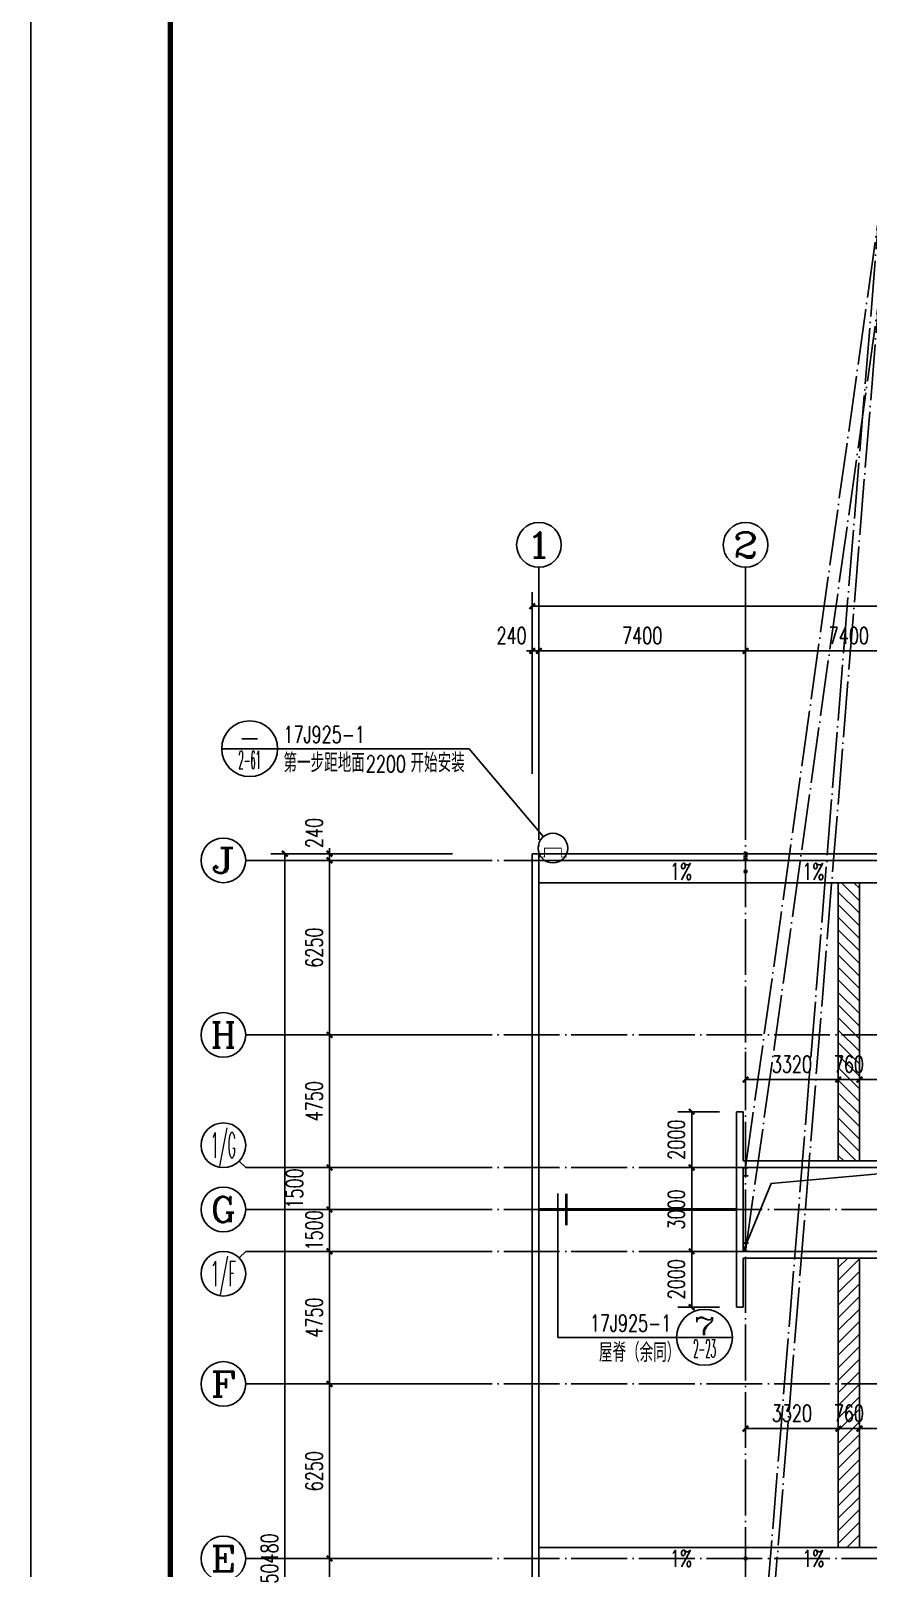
# Model space of a CAD drawing. Extents: x 13898408 to 14113608, y -853943 to -68012.
# Drawn here: x 13898408 to 13928402, y -512592 to -457533 of the extents above; entities that cross this region are included whole.
import ezdxf
from ezdxf.enums import TextEntityAlignment as Align

# ---------------------------------------------------------------- set-up
doc = ezdxf.new("R2010")
doc.units = 0
doc.header["$LTSCALE"] = 1000
doc.header["$MEASUREMENT"] = 0
doc.linetypes.add('DASH', pattern=[0.35, 0.25, -0.1])
doc.linetypes.add('DOTE', pattern=[2.42, 2, -0.2, 0.02, -0.2])
for name, color, linetype in [('AXIS', 3, 'Continuous'), ('AXIS_TEXT', 7, 'Continuous'), ('COLUMN', 2, 'Continuous'), ('DIM_IDEN', 3, 'Continuous'), ('DIM_LEAD', 3, 'Continuous'), ('DIM_SYMB', 3, 'Continuous'), ('DOTE', 1, 'DOTE'), ('PUB_DIM', 3, 'Continuous'), ('PUB_TEXT', 7, 'Continuous'), ('TK', 4, 'Continuous'), ('WALL-PARAPET', 6, 'Continuous'), ('采光带', 4, 'Continuous'), ('雨水管', 4, 'Continuous')]:
    doc.layers.add(name, color=color, linetype=linetype)
doc.styles.add('_TCH_AXIS', font='COMPLEX', dxfattribs={"bigfont": 'GBCBIG'})
doc.styles.add('_TCH_DIM', font='SIMPLEX', dxfattribs={"bigfont": 'GBCBIG'})
doc.styles.add('_TCH_DIM_T3', font='SIMPLEX', dxfattribs={"width": 0.705882, "bigfont": 'GBCBIG'})
doc.styles.add('_TCH_LABEL', font='COMPLEX', dxfattribs={"bigfont": 'GBCBIG'})
doc.styles.add('COMPLEX', font='COMPLEX')
doc.dimstyles.new('_TCH_ARCH&&200', dxfattribs={"dimtxt": 595, "dimasz": 200, "dimexe": 500, "dimexo": 600, "dimgap": 252.5, "dimtad": 1, "dimdec": 0, "dimzin": 0, "dimdsep": 46, "dimtxsty": '_TCH_DIM_T3', "dimblk": 'ARCHTICK', "dimcen": 0.09, "dimclrt": 7, "dimazin": 2, "dimtfac": 1, "dimtdec": 0, "dimtix": 1, "dimtmove": 2, "dimatfit": 3, "dimfxl": 0, "dimtolj": 1, "dimtzin": 0, "dimarcsym": 0})

# ---------------------------------------------------------------- blocks, each defined once
blk = doc.blocks.new('A$C0FCD69EC')
at = {"layer": 'COLUMN'}
blk.add_hatch(color=256, dxfattribs=at).paths.add_polyline_path([(300, 180), (294, 180), (294, 94), (6, 94), (6, 180), (0, 180), (0, 0), (6, 0), (6, 86), (294, 86), (294, 0), (300, 0)])
blk.add_lwpolyline([(300, 0), (294, 0), (294, 86), (6, 86), (6, 0), (0, 0), (0, 180), (6, 180), (6, 94), (294, 94), (294, 180), (300, 180)], close=True, dxfattribs=at)
blk = doc.blocks.new('GeYuanFrame_36671151', base_point=(20.09, 4.53))
at = {"layer": 'TK'}
blk.add_lwpolyline([(20.09, 4.53), (20.09, 598.53), (1071.09, 598.53), (1071.09, 4.53)], close=True, dxfattribs=at)
at = {"layer": 'TK', "const_width": 1}
blk.add_lwpolyline([(45.09, 588.53), (1061.09, 588.53), (1061.09, 14.53), (45.09, 14.53)], close=True, dxfattribs=at)
blk = doc.blocks.new('_AXISO')
blk.add_circle((0, 0), 0.5)
at = {"layer": 'AXIS_TEXT', "style": 'COMPLEX', "width": 1.041667}
blk.add_attdef('A', text='', height=0.56, dxfattribs=at).set_placement((-0.25, -0.28), (0.25, -0.28), align=Align.FIT)
blk = doc.blocks.new('_ArchTick')
at = {"color": 0, "linetype": 'ByBlock', "const_width": 0.4}
blk.add_lwpolyline([(-0.5, -0.5), (0.5, 0.5)], dxfattribs=at)
blk = doc.blocks.new('*D273')
at = {"layer": 'AXIS', "color": 0, "lineweight": -2}
for p, q in [((13913508, -487003), (13907008, -487003)), ((13907508, -537483), (13907508, -487003)), ((13913508, -537483), (13907008, -537483))]:
    blk.add_line(p, q, dxfattribs=at)
at = {"layer": 'Defpoints', "color": 0}
for p in [(13907508, -487003), (13914108, -487003), (13914108, -537483)]:
    blk.add_point(p, dxfattribs=at)
at = {"layer": 'AXIS', "color": 0, "lineweight": -2, "xscale": 200, "yscale": 200, "zscale": 200}
for p, rotation in [((13907508, -487003), 90), ((13907508, -537483), 270)]:
    blk.add_blockref('_ArchTick', p, dxfattribs=dict(at, rotation=rotation))
at = {"layer": 'AXIS', "color": 7, "insert": (13906958, -512243), "char_height": 595, "attachment_point": 5, "rotation": 90, "style": '_TCH_DIM_T3'}
blk.add_mtext('\\A1;50480', dxfattribs=at)
blk = doc.blocks.new('*D280')
at = {"layer": 'AXIS', "color": 0, "lineweight": -2}
for p, q in [((13913508, -512243), (13908608, -512243)), ((13909108, -518493), (13909108, -512243)), ((13913508, -518493), (13908608, -518493))]:
    blk.add_line(p, q, dxfattribs=at)
at = {"layer": 'Defpoints', "color": 0}
for p in [(13909108, -512243), (13914108, -512243), (13914108, -518493)]:
    blk.add_point(p, dxfattribs=at)
at = {"layer": 'AXIS', "color": 0, "lineweight": -2, "xscale": 200, "yscale": 200, "zscale": 200}
for p, rotation in [((13909108, -512243), 90), ((13909108, -518493), 270)]:
    blk.add_blockref('_ArchTick', p, dxfattribs=dict(at, rotation=rotation))
at = {"layer": 'AXIS', "color": 7, "insert": (13908558, -515368), "char_height": 595, "attachment_point": 5, "rotation": 90, "style": '_TCH_DIM_T3'}
blk.add_mtext('\\A1;6250', dxfattribs=at)
blk = doc.blocks.new('*D281')
at = {"layer": 'AXIS', "color": 0, "lineweight": -2}
for p, q in [((13913508, -505993), (13908608, -505993)), ((13909108, -512243), (13909108, -505993)), ((13913508, -512243), (13908608, -512243))]:
    blk.add_line(p, q, dxfattribs=at)
at = {"layer": 'Defpoints', "color": 0}
for p in [(13909108, -505993), (13914108, -505993), (13914108, -512243)]:
    blk.add_point(p, dxfattribs=at)
at = {"layer": 'AXIS', "color": 0, "lineweight": -2, "xscale": 200, "yscale": 200, "zscale": 200}
for p, rotation in [((13909108, -505993), 90), ((13909108, -512243), 270)]:
    blk.add_blockref('_ArchTick', p, dxfattribs=dict(at, rotation=rotation))
at = {"layer": 'AXIS', "color": 7, "insert": (13908558, -509118), "char_height": 595, "attachment_point": 5, "rotation": 90, "style": '_TCH_DIM_T3'}
blk.add_mtext('\\A1;6250', dxfattribs=at)
blk = doc.blocks.new('*D282')
at = {"layer": 'AXIS', "color": 0, "lineweight": -2}
for p, q in [((13913508, -501243), (13908608, -501243)), ((13909108, -505993), (13909108, -501243)), ((13913508, -505993), (13908608, -505993))]:
    blk.add_line(p, q, dxfattribs=at)
at = {"layer": 'Defpoints', "color": 0}
for p in [(13909108, -501243), (13914108, -501243), (13914108, -505993)]:
    blk.add_point(p, dxfattribs=at)
at = {"layer": 'AXIS', "color": 0, "lineweight": -2, "xscale": 200, "yscale": 200, "zscale": 200}
for p, rotation in [((13909108, -501243), 90), ((13909108, -505993), 270)]:
    blk.add_blockref('_ArchTick', p, dxfattribs=dict(at, rotation=rotation))
at = {"layer": 'AXIS', "color": 7, "insert": (13908558, -503618), "char_height": 595, "attachment_point": 5, "rotation": 90, "style": '_TCH_DIM_T3'}
blk.add_mtext('\\A1;4750', dxfattribs=at)
blk = doc.blocks.new('*D283')
at = {"layer": 'AXIS', "color": 0, "lineweight": -2}
for p, q in [((13913508, -499743), (13908608, -499743)), ((13909108, -499743), (13909108, -499543)), ((13909108, -501243), (13909108, -499743)), ((13913508, -501243), (13908608, -501243)), ((13909108, -501243), (13909108, -501443))]:
    blk.add_line(p, q, dxfattribs=at)
at = {"layer": 'Defpoints', "color": 0}
for p in [(13909108, -499743), (13914108, -499743), (13914108, -501243)]:
    blk.add_point(p, dxfattribs=at)
at = {"layer": 'AXIS', "color": 0, "lineweight": -2, "xscale": 200, "yscale": 200, "zscale": 200}
for p, rotation in [((13909108, -499743), 270), ((13909108, -501243), 90)]:
    blk.add_blockref('_ArchTick', p, dxfattribs=dict(at, rotation=rotation))
at = {"layer": 'AXIS', "color": 7, "insert": (13908558, -500493), "char_height": 595, "attachment_point": 5, "rotation": 90, "style": '_TCH_DIM_T3'}
blk.add_mtext('\\A1;1500', dxfattribs=at)
blk = doc.blocks.new('*D284')
at = {"layer": 'AXIS', "color": 0, "lineweight": -2}
for p, q in [((13913508, -498243), (13908608, -498243)), ((13909108, -499743), (13909108, -498243)), ((13913508, -499743), (13908608, -499743))]:
    blk.add_line(p, q, dxfattribs=at)
at = {"layer": 'Defpoints', "color": 0}
for p in [(13909108, -498243), (13914108, -498243), (13914108, -499743)]:
    blk.add_point(p, dxfattribs=at)
at = {"layer": 'AXIS', "color": 0, "lineweight": -2, "xscale": 200, "yscale": 200, "zscale": 200}
for p, rotation in [((13909108, -498243), 90), ((13909108, -499743), 270)]:
    blk.add_blockref('_ArchTick', p, dxfattribs=dict(at, rotation=rotation))
at = {"layer": 'AXIS', "color": 7, "insert": (13907858, -498993), "char_height": 595, "attachment_point": 5, "rotation": 90, "style": '_TCH_DIM_T3'}
blk.add_mtext('\\A1;1500', dxfattribs=at)
blk = doc.blocks.new('*D285')
at = {"layer": 'AXIS', "color": 0, "lineweight": -2}
for p, q in [((13913508, -493493), (13908608, -493493)), ((13909108, -498243), (13909108, -493493)), ((13913508, -498243), (13908608, -498243))]:
    blk.add_line(p, q, dxfattribs=at)
at = {"layer": 'Defpoints', "color": 0}
for p in [(13909108, -493493), (13914108, -493493), (13914108, -498243)]:
    blk.add_point(p, dxfattribs=at)
at = {"layer": 'AXIS', "color": 0, "lineweight": -2, "xscale": 200, "yscale": 200, "zscale": 200}
for p, rotation in [((13909108, -493493), 90), ((13909108, -498243), 270)]:
    blk.add_blockref('_ArchTick', p, dxfattribs=dict(at, rotation=rotation))
at = {"layer": 'AXIS', "color": 7, "insert": (13908558, -495868), "char_height": 595, "attachment_point": 5, "rotation": 90, "style": '_TCH_DIM_T3'}
blk.add_mtext('\\A1;4750', dxfattribs=at)
blk = doc.blocks.new('*D286')
at = {"layer": 'AXIS', "color": 0, "lineweight": -2}
for p, q in [((13913508, -487243), (13908608, -487243)), ((13909108, -493493), (13909108, -487243)), ((13913508, -493493), (13908608, -493493))]:
    blk.add_line(p, q, dxfattribs=at)
at = {"layer": 'Defpoints', "color": 0}
for p in [(13909108, -487243), (13914108, -487243), (13914108, -493493)]:
    blk.add_point(p, dxfattribs=at)
at = {"layer": 'AXIS', "color": 0, "lineweight": -2, "xscale": 200, "yscale": 200, "zscale": 200}
for p, rotation in [((13909108, -487243), 90), ((13909108, -493493), 270)]:
    blk.add_blockref('_ArchTick', p, dxfattribs=dict(at, rotation=rotation))
at = {"layer": 'AXIS', "color": 7, "insert": (13908558, -490368), "char_height": 595, "attachment_point": 5, "rotation": 90, "style": '_TCH_DIM_T3'}
blk.add_mtext('\\A1;6250', dxfattribs=at)
blk = doc.blocks.new('*D287')
at = {"layer": 'AXIS', "color": 0, "lineweight": -2}
for p, q in [((13913508, -487003), (13908608, -487003)), ((13913508, -487243), (13908608, -487243)), ((13909108, -487003), (13909108, -486803)), ((13909108, -487243), (13909108, -487003)), ((13909108, -487243), (13909108, -487443))]:
    blk.add_line(p, q, dxfattribs=at)
at = {"layer": 'Defpoints', "color": 0}
for p in [(13909108, -487003), (13914108, -487003), (13914108, -487243)]:
    blk.add_point(p, dxfattribs=at)
at = {"layer": 'AXIS', "color": 0, "lineweight": -2, "xscale": 200, "yscale": 200, "zscale": 200}
for p, rotation in [((13909108, -487003), 270), ((13909108, -487243), 90)]:
    blk.add_blockref('_ArchTick', p, dxfattribs=dict(at, rotation=rotation))
at = {"layer": 'AXIS', "color": 7, "insert": (13908558, -486263), "char_height": 595, "attachment_point": 5, "rotation": 90, "style": '_TCH_DIM_T3'}
blk.add_mtext('\\A1;240', dxfattribs=at)
blk = doc.blocks.new('*D288')
at = {"layer": 'AXIS', "color": 0, "lineweight": -2}
for p, q in [((13916368, -484143), (13916368, -477643)), ((14079648, -484143), (14079648, -477643)), ((13916368, -478143), (14079648, -478143))]:
    blk.add_line(p, q, dxfattribs=at)
at = {"layer": 'Defpoints', "color": 0}
for p in [(14079648, -478143), (13916368, -484743), (14079648, -484743)]:
    blk.add_point(p, dxfattribs=at)
at = {"layer": 'AXIS', "color": 0, "lineweight": -2, "xscale": 200, "yscale": 200, "zscale": 200, "rotation": 180}
blk.add_blockref('_ArchTick', (13916368, -478143), dxfattribs=at)
at = {"layer": 'AXIS', "color": 0, "lineweight": -2, "xscale": 200, "yscale": 200, "zscale": 200}
blk.add_blockref('_ArchTick', (14079648, -478143), dxfattribs=at)
at = {"layer": 'AXIS', "color": 7, "insert": (13998008, -477593), "char_height": 595, "attachment_point": 5, "style": '_TCH_DIM_T3'}
blk.add_mtext('\\A1;163280', dxfattribs=at)
blk = doc.blocks.new('*D289')
at = {"layer": 'AXIS', "color": 0, "lineweight": -2}
for p, q in [((13916368, -484143), (13916368, -479243)), ((13916608, -484143), (13916608, -479243)), ((13916368, -479743), (13916168, -479743)), ((13916368, -479743), (13916608, -479743)), ((13916608, -479743), (13916808, -479743))]:
    blk.add_line(p, q, dxfattribs=at)
at = {"layer": 'Defpoints', "color": 0}
for p in [(13916608, -479743), (13916368, -484743), (13916608, -484743)]:
    blk.add_point(p, dxfattribs=at)
at = {"layer": 'AXIS', "color": 0, "lineweight": -2, "xscale": 200, "yscale": 200, "zscale": 200}
blk.add_blockref('_ArchTick', (13916368, -479743), dxfattribs=at)
at = {"layer": 'AXIS', "color": 0, "lineweight": -2, "xscale": 200, "yscale": 200, "zscale": 200, "rotation": 180}
blk.add_blockref('_ArchTick', (13916608, -479743), dxfattribs=at)
at = {"layer": 'AXIS', "color": 7, "insert": (13915628, -479193), "char_height": 595, "attachment_point": 5, "style": '_TCH_DIM_T3'}
blk.add_mtext('\\A1;240', dxfattribs=at)
blk = doc.blocks.new('*D290')
at = {"layer": 'AXIS', "color": 0, "lineweight": -2}
for p, q in [((13916608, -484143), (13916608, -479243)), ((13924008, -484143), (13924008, -479243)), ((13916608, -479743), (13924008, -479743))]:
    blk.add_line(p, q, dxfattribs=at)
at = {"layer": 'Defpoints', "color": 0}
for p in [(13924008, -479743), (13916608, -484743), (13924008, -484743)]:
    blk.add_point(p, dxfattribs=at)
at = {"layer": 'AXIS', "color": 0, "lineweight": -2, "xscale": 200, "yscale": 200, "zscale": 200, "rotation": 180}
blk.add_blockref('_ArchTick', (13916608, -479743), dxfattribs=at)
at = {"layer": 'AXIS', "color": 0, "lineweight": -2, "xscale": 200, "yscale": 200, "zscale": 200}
blk.add_blockref('_ArchTick', (13924008, -479743), dxfattribs=at)
at = {"layer": 'AXIS', "color": 7, "insert": (13920308, -479193), "char_height": 595, "attachment_point": 5, "style": '_TCH_DIM_T3'}
blk.add_mtext('\\A1;7400', dxfattribs=at)
blk = doc.blocks.new('*D291')
at = {"layer": 'AXIS', "color": 0, "lineweight": -2}
for p, q in [((13924008, -484143), (13924008, -479243)), ((13931408, -484143), (13931408, -479243)), ((13924008, -479743), (13931408, -479743))]:
    blk.add_line(p, q, dxfattribs=at)
at = {"layer": 'Defpoints', "color": 0}
for p in [(13931408, -479743), (13924008, -484743), (13931408, -484743)]:
    blk.add_point(p, dxfattribs=at)
at = {"layer": 'AXIS', "color": 0, "lineweight": -2, "xscale": 200, "yscale": 200, "zscale": 200, "rotation": 180}
blk.add_blockref('_ArchTick', (13924008, -479743), dxfattribs=at)
at = {"layer": 'AXIS', "color": 0, "lineweight": -2, "xscale": 200, "yscale": 200, "zscale": 200}
blk.add_blockref('_ArchTick', (13931408, -479743), dxfattribs=at)
at = {"layer": 'AXIS', "color": 7, "insert": (13927708, -479193), "char_height": 595, "attachment_point": 5, "style": '_TCH_DIM_T3'}
blk.add_mtext('\\A1;7400', dxfattribs=at)
blk = doc.blocks.new('*D786')
at = {"layer": 'Defpoints', "color": 0}
for p in [(13924008, -505993), (13927328, -505993), (13927328, -507593)]:
    blk.add_point(p, dxfattribs=at)
at = {"layer": 'PUB_DIM', "color": 0, "lineweight": -2}
for p, q in [((13924008, -506593), (13924008, -508093)), ((13927328, -506593), (13927328, -508093)), ((13924008, -507593), (13927328, -507593))]:
    blk.add_line(p, q, dxfattribs=at)
at = {"layer": 'PUB_DIM', "color": 0, "lineweight": -2, "xscale": 200, "yscale": 200, "zscale": 200, "rotation": 180}
blk.add_blockref('_ArchTick', (13924008, -507593), dxfattribs=at)
at = {"layer": 'PUB_DIM', "color": 0, "lineweight": -2, "xscale": 200, "yscale": 200, "zscale": 200}
blk.add_blockref('_ArchTick', (13927328, -507593), dxfattribs=at)
at = {"layer": 'PUB_DIM', "color": 7, "insert": (13925668, -507043), "char_height": 595, "attachment_point": 5, "style": '_TCH_DIM_T3'}
blk.add_mtext('\\A1;3320', dxfattribs=at)
blk = doc.blocks.new('*D787')
at = {"layer": 'Defpoints', "color": 0}
for p in [(13927328, -505993), (13928088, -505993), (13928088, -507593)]:
    blk.add_point(p, dxfattribs=at)
at = {"layer": 'PUB_DIM', "color": 0, "lineweight": -2}
for p, q in [((13927328, -506593), (13927328, -508093)), ((13928088, -506593), (13928088, -508093)), ((13927328, -507593), (13927128, -507593)), ((13927328, -507593), (13928088, -507593)), ((13928088, -507593), (13928288, -507593))]:
    blk.add_line(p, q, dxfattribs=at)
at = {"layer": 'PUB_DIM', "color": 0, "lineweight": -2, "xscale": 200, "yscale": 200, "zscale": 200}
blk.add_blockref('_ArchTick', (13927328, -507593), dxfattribs=at)
at = {"layer": 'PUB_DIM', "color": 0, "lineweight": -2, "xscale": 200, "yscale": 200, "zscale": 200, "rotation": 180}
blk.add_blockref('_ArchTick', (13928088, -507593), dxfattribs=at)
at = {"layer": 'PUB_DIM', "color": 7, "insert": (13927708, -507043), "char_height": 595, "attachment_point": 5, "style": '_TCH_DIM_T3'}
blk.add_mtext('\\A1;760', dxfattribs=at)
blk = doc.blocks.new('*D788')
at = {"layer": 'Defpoints', "color": 0}
for p in [(13928088, -505993), (13931408, -505993), (13931408, -507593)]:
    blk.add_point(p, dxfattribs=at)
at = {"layer": 'PUB_DIM', "color": 0, "lineweight": -2}
for p, q in [((13928088, -506593), (13928088, -508093)), ((13931408, -506593), (13931408, -508093)), ((13928088, -507593), (13931408, -507593))]:
    blk.add_line(p, q, dxfattribs=at)
at = {"layer": 'PUB_DIM', "color": 0, "lineweight": -2, "xscale": 200, "yscale": 200, "zscale": 200, "rotation": 180}
blk.add_blockref('_ArchTick', (13928088, -507593), dxfattribs=at)
at = {"layer": 'PUB_DIM', "color": 0, "lineweight": -2, "xscale": 200, "yscale": 200, "zscale": 200}
blk.add_blockref('_ArchTick', (13931408, -507593), dxfattribs=at)
at = {"layer": 'PUB_DIM', "color": 7, "insert": (13929748, -507043), "char_height": 595, "attachment_point": 5, "style": '_TCH_DIM_T3'}
blk.add_mtext('\\A1;3320', dxfattribs=at)
blk = doc.blocks.new('*D789')
at = {"layer": 'Defpoints', "color": 0}
for p in [(13924008, -493493), (13927328, -493493), (13927328, -495093)]:
    blk.add_point(p, dxfattribs=at)
at = {"layer": 'PUB_DIM', "color": 0, "lineweight": -2}
for p, q in [((13924008, -494093), (13924008, -495593)), ((13927328, -494093), (13927328, -495593)), ((13924008, -495093), (13927328, -495093))]:
    blk.add_line(p, q, dxfattribs=at)
at = {"layer": 'PUB_DIM', "color": 0, "lineweight": -2, "xscale": 200, "yscale": 200, "zscale": 200, "rotation": 180}
blk.add_blockref('_ArchTick', (13924008, -495093), dxfattribs=at)
at = {"layer": 'PUB_DIM', "color": 0, "lineweight": -2, "xscale": 200, "yscale": 200, "zscale": 200}
blk.add_blockref('_ArchTick', (13927328, -495093), dxfattribs=at)
at = {"layer": 'PUB_DIM', "color": 7, "insert": (13925668, -494543), "char_height": 595, "attachment_point": 5, "style": '_TCH_DIM_T3'}
blk.add_mtext('\\A1;3320', dxfattribs=at)
blk = doc.blocks.new('*D790')
at = {"layer": 'Defpoints', "color": 0}
for p in [(13927328, -493493), (13928088, -493493), (13928088, -495093)]:
    blk.add_point(p, dxfattribs=at)
at = {"layer": 'PUB_DIM', "color": 0, "lineweight": -2}
for p, q in [((13927328, -494093), (13927328, -495593)), ((13928088, -494093), (13928088, -495593)), ((13927328, -495093), (13927128, -495093)), ((13927328, -495093), (13928088, -495093)), ((13928088, -495093), (13928288, -495093))]:
    blk.add_line(p, q, dxfattribs=at)
at = {"layer": 'PUB_DIM', "color": 0, "lineweight": -2, "xscale": 200, "yscale": 200, "zscale": 200}
blk.add_blockref('_ArchTick', (13927328, -495093), dxfattribs=at)
at = {"layer": 'PUB_DIM', "color": 0, "lineweight": -2, "xscale": 200, "yscale": 200, "zscale": 200, "rotation": 180}
blk.add_blockref('_ArchTick', (13928088, -495093), dxfattribs=at)
at = {"layer": 'PUB_DIM', "color": 7, "insert": (13927708, -494543), "char_height": 595, "attachment_point": 5, "style": '_TCH_DIM_T3'}
blk.add_mtext('\\A1;760', dxfattribs=at)
blk = doc.blocks.new('*D791')
at = {"layer": 'Defpoints', "color": 0}
for p in [(13928088, -493493), (13931408, -493493), (13931408, -495093)]:
    blk.add_point(p, dxfattribs=at)
at = {"layer": 'PUB_DIM', "color": 0, "lineweight": -2}
for p, q in [((13928088, -494093), (13928088, -495593)), ((13931408, -494093), (13931408, -495593)), ((13928088, -495093), (13931408, -495093))]:
    blk.add_line(p, q, dxfattribs=at)
at = {"layer": 'PUB_DIM', "color": 0, "lineweight": -2, "xscale": 200, "yscale": 200, "zscale": 200, "rotation": 180}
blk.add_blockref('_ArchTick', (13928088, -495093), dxfattribs=at)
at = {"layer": 'PUB_DIM', "color": 0, "lineweight": -2, "xscale": 200, "yscale": 200, "zscale": 200}
blk.add_blockref('_ArchTick', (13931408, -495093), dxfattribs=at)
at = {"layer": 'PUB_DIM', "color": 7, "insert": (13929748, -494543), "char_height": 595, "attachment_point": 5, "style": '_TCH_DIM_T3'}
blk.add_mtext('\\A1;3320', dxfattribs=at)
blk = doc.blocks.new('*D792')
at = {"layer": 'Defpoints', "color": 0}
for p in [(13922078, -501243), (13923678, -501243), (13923678, -503243)]:
    blk.add_point(p, dxfattribs=at)
at = {"layer": 'PUB_DIM', "color": 0, "lineweight": -2}
for p, q in [((13923078, -501243), (13921578, -501243)), ((13922078, -503243), (13922078, -501243)), ((13923078, -503243), (13921578, -503243))]:
    blk.add_line(p, q, dxfattribs=at)
at = {"layer": 'PUB_DIM', "color": 0, "lineweight": -2, "xscale": 200, "yscale": 200, "zscale": 200}
for p, rotation in [((13922078, -501243), 90), ((13922078, -503243), 270)]:
    blk.add_blockref('_ArchTick', p, dxfattribs=dict(at, rotation=rotation))
at = {"layer": 'PUB_DIM', "color": 7, "insert": (13921528, -502243), "char_height": 595, "attachment_point": 5, "rotation": 90, "style": '_TCH_DIM_T3'}
blk.add_mtext('\\A1;2000', dxfattribs=at)
blk = doc.blocks.new('*D793')
at = {"layer": 'Defpoints', "color": 0}
for p in [(13922078, -498243), (13923678, -498243), (13923678, -501243)]:
    blk.add_point(p, dxfattribs=at)
at = {"layer": 'PUB_DIM', "color": 0, "lineweight": -2}
for p, q in [((13923078, -498243), (13921578, -498243)), ((13922078, -501243), (13922078, -498243)), ((13923078, -501243), (13921578, -501243))]:
    blk.add_line(p, q, dxfattribs=at)
at = {"layer": 'PUB_DIM', "color": 0, "lineweight": -2, "xscale": 200, "yscale": 200, "zscale": 200}
for p, rotation in [((13922078, -498243), 90), ((13922078, -501243), 270)]:
    blk.add_blockref('_ArchTick', p, dxfattribs=dict(at, rotation=rotation))
at = {"layer": 'PUB_DIM', "color": 7, "insert": (13921528, -499743), "char_height": 595, "attachment_point": 5, "rotation": 90, "style": '_TCH_DIM_T3'}
blk.add_mtext('\\A1;3000', dxfattribs=at)
blk = doc.blocks.new('*D794')
at = {"layer": 'Defpoints', "color": 0}
for p in [(13922078, -496243), (13923678, -496243), (13923678, -498243)]:
    blk.add_point(p, dxfattribs=at)
at = {"layer": 'PUB_DIM', "color": 0, "lineweight": -2}
for p, q in [((13923078, -496243), (13921578, -496243)), ((13922078, -498243), (13922078, -496243)), ((13923078, -498243), (13921578, -498243))]:
    blk.add_line(p, q, dxfattribs=at)
at = {"layer": 'PUB_DIM', "color": 0, "lineweight": -2, "xscale": 200, "yscale": 200, "zscale": 200}
for p, rotation in [((13922078, -496243), 90), ((13922078, -498243), 270)]:
    blk.add_blockref('_ArchTick', p, dxfattribs=dict(at, rotation=rotation))
at = {"layer": 'PUB_DIM', "color": 7, "insert": (13921528, -497243), "char_height": 595, "attachment_point": 5, "rotation": 90, "style": '_TCH_DIM_T3'}
blk.add_mtext('\\A1;2000', dxfattribs=at)

msp = doc.modelspace()

# ---------------------------------------------------------------- hatches: boundary and pattern name
at = {"layer": '采光带'}
h = msp.add_hatch(dxfattribs=at)
h.set_pattern_fill('ANSI31', color=250, scale=200, style=0)
h.set_pattern_definition([(315, (4881139.14, -722835.24), (-224.506403, -224.506403), [])])
h.paths.add_polyline_path([(13928088, -488043.1), (13928088, -498003.1), (13927328, -498003.1), (13927328, -488043.1)])
h = msp.add_hatch(dxfattribs=at)
h.set_pattern_fill('ANSI31', color=250, scale=200, style=0)
h.set_pattern_definition([(45, (4881139.14, -274550.9), (-224.506403, 224.506403), [])])
h.paths.add_polyline_path([(13928088, -511843.1), (13928088, -501483.1), (13927328, -501483.1), (13927328, -511843.1)])

# ---------------------------------------------------------------- linework, layer by layer
at = {"ltscale": 0.5}
for p, q in [((13916608, -488043.1), (14079408, -488043.1)), ((13916608, -511843.1), (14079408, -511843.1))]:
    msp.add_line(p, q, dxfattribs=at)
for points in [[(13916368, -487003.1), (14079648, -487003.1), (14079648, -537483.1), (13916368, -537483.1)], [(13916608, -487243.1), (14079408, -487243.1), (14079408, -537243.1), (13916608, -537243.1)]]:
    msp.add_lwpolyline(points, close=True, dxfattribs=at)
at = {"const_width": 30}
msp.add_lwpolyline([(13916608, -487123.1), (13916808, -487123.1), (13916808, -486803.1), (13917408, -486803.1), (13917408, -487123.1), (13917608, -487123.1)], dxfattribs=at)
at = {"linetype": 'DASH', "ltscale": 0.3}
msp.add_lwpolyline([(13924058, -487243.1), (13923958, -487243.1), (13923958, -486943.1), (13924058, -486943.1)], close=True, dxfattribs=at)
msp.add_lwpolyline([(13931298, -498243.1), (13924923.9, -498813.7), (13923918, -501243.1)])
at = {"ltscale": 0.5, "const_width": 100}
msp.add_lwpolyline([(13916608, -499743.1), (13923678, -499743.1)], dxfattribs=at)
at = {"layer": 'AXIS'}
for p, q in [((13916608, -484743.1), (13916608, -476743.1)), ((13924008, -484743.1), (13924008, -476743.1)), ((13914108, -487243.1), (13906108, -487243.1)), ((13914108, -493493.1), (13906108, -493493.1)), ((13905873.7, -498008.8), (13906108, -498243.1)), ((13914108, -498243.1), (13906108, -498243.1)), ((13914108, -499743.1), (13906108, -499743.1)), ((13905873.7, -501477.4), (13906108, -501243.1)), ((13914108, -501243.1), (13906108, -501243.1)), ((13914108, -505993.1), (13906108, -505993.1)), ((13914108, -512243.1), (13906108, -512243.1))]:
    msp.add_line(p, q, dxfattribs=at)
at = {"layer": 'DIM_IDEN'}
for p, q in [((13917285.5, -499173.1), (13917285.5, -504323.1)), ((13917285.5, -504323.1), (13921540, -504323.1)), ((13923540, -504323.1), (13921540, -504323.1))]:
    msp.add_line(p, q, dxfattribs=at)
at = {"layer": 'DIM_IDEN', "const_width": 100}
msp.add_lwpolyline([(13917585.5, -499173.1), (13917585.5, -500313.1)], dxfattribs=at)
at = {"layer": 'DIM_IDEN'}
msp.add_circle((13922540, -504323.1), 1000, dxfattribs=at)
at = {"layer": 'DIM_LEAD'}
for p, q in [((13907248.4, -483243.1), (13905248.4, -483243.1)), ((13914108, -483243.1), (13907248.4, -483243.1)), ((13916766.3, -486397.6), (13914108, -483243.1))]:
    msp.add_line(p, q, dxfattribs=at)
for centre, radius in [((13906248.4, -483243.1), 1000), ((13917108, -486803.1), 530.2)]:
    msp.add_circle(centre, radius, dxfattribs=at)
at = {"layer": 'DIM_SYMB'}
for points in [[(13922190.4, -487643.1, 0, 0, 0), (13923105.3, -487643.1, 160, 0, 0), (13923705.3, -487643.1, 0, 0, 0)], [(13925825.6, -487643.1, 0, 0, 0), (13924910.7, -487643.1, 160, 0, 0), (13924310.7, -487643.1, 0, 0, 0)], [(13922190.4, -512243.1, 0, 0, 0), (13923105.3, -512243.1, 160, 0, 0), (13923705.3, -512243.1, 0, 0, 0)], [(13925825.6, -512243.1, 0, 0, 0), (13924910.7, -512243.1, 160, 0, 0), (13924310.7, -512243.1, 0, 0, 0)]]:
    msp.add_lwpolyline(points, format="xyseb", dxfattribs=at)
at = {"layer": 'DOTE'}
for p, q in [((13924008, -498243.1), (13928775, -464222.9)), ((13924008, -523243.1), (13928775, -464222.9)), ((13924008, -501243.1), (13928775, -467222.9)), ((13924008, -526243.1), (13928775, -467222.9)), ((13916608, -539743.1), (13916608, -484743.1)), ((13924008, -539743.1), (13924008, -484743.1)), ((14081908, -487243.1), (13914108, -487243.1)), ((14081908, -493493.1), (13914108, -493493.1)), ((14081908, -498243.1), (13914108, -498243.1)), ((14081908, -499743.1), (13914108, -499743.1)), ((14081908, -501243.1), (13914108, -501243.1)), ((14081908, -505993.1), (13914108, -505993.1)), ((14081908, -512243.1), (13914108, -512243.1))]:
    msp.add_line(p, q, dxfattribs=at)
at = {"layer": 'WALL-PARAPET'}
for p, q in [((13923678, -498243.1), (13923678, -496243.1)), ((13923678, -496243.1), (13923918, -496243.1)), ((13923918, -498003.1), (13923918, -496243.1)), ((13923678, -501243.1), (13923678, -498243.1)), ((14072098, -498003.1), (13923918, -498003.1)), ((13923918, -501243.1), (13923918, -498243.1)), ((14072098, -498243.1), (13923918, -498243.1)), ((13923678, -503243.1), (13923678, -501243.1)), ((14072098, -501243.1), (13923918, -501243.1)), ((13923918, -503243.1), (13923918, -501483.1)), ((14072098, -501483.1), (13923918, -501483.1)), ((13923678, -503243.1), (13923918, -503243.1))]:
    msp.add_line(p, q, dxfattribs=at)
at = {"layer": '采光带', "color": 4}
for points in [[(13928088, -488043.1), (13928088, -498003.1), (13927328, -498003.1), (13927328, -488043.1)], [(13928088, -511843.1), (13928088, -501483.1), (13927328, -501483.1), (13927328, -511843.1)]]:
    msp.add_lwpolyline(points, close=True, dxfattribs=at)
at = {"layer": '雨水管'}
for centre in [(13924008, -487643.1), (13924008, -512243.1)]:
    msp.add_circle(centre, 55, dxfattribs=at)

# ---------------------------------------------------------------- block references
at = {"xscale": 200, "yscale": 200, "zscale": 200}
msp.add_blockref('GeYuanFrame_36671151', (13898408, -571643.1), dxfattribs=at)
at = {"layer": 'AXIS'}
ref = msp.add_blockref('_AXISO', (13916608, -475943.1), dxfattribs=dict(at, xscale=1600, yscale=1600, zscale=1600))
ref.add_attrib('A', '1', dxfattribs={"layer": 'AXIS_TEXT', "ltscale": 0.5, "height": 905.1, "style": '_TCH_AXIS', "width": 2.333333}).set_placement((13916155.4, -476395.6), (13917060.5, -476395.6), align=Align.FIT)
ref = msp.add_blockref('_AXISO', (13924008, -475943.1), dxfattribs=dict(at, xscale=1600, yscale=1600, zscale=1600))
ref.add_attrib('A', '2', dxfattribs={"layer": 'AXIS_TEXT', "ltscale": 0.5, "height": 905.1, "style": '_TCH_AXIS', "width": 1.5}).set_placement((13923555.4, -476395.6), (13924460.5, -476395.6), align=Align.FIT)
ref = msp.add_blockref('_AXISO', (13905308, -487243.1), dxfattribs=dict(at, xscale=1600, yscale=1600, zscale=1600))
ref.add_attrib('A', 'J', dxfattribs={"layer": 'AXIS_TEXT', "ltscale": 0.5, "height": 905.1, "style": '_TCH_AXIS', "width": 1.909091}).set_placement((13904855.4, -487695.6), (13905760.5, -487695.6), align=Align.FIT)
ref = msp.add_blockref('_AXISO', (13905308, -493493.1), dxfattribs=dict(at, xscale=1600, yscale=1600, zscale=1600))
ref.add_attrib('A', 'H', dxfattribs={"layer": 'AXIS_TEXT', "ltscale": 0.5, "height": 905.1, "style": '_TCH_AXIS', "width": 1.05}).set_placement((13904855.4, -493945.6), (13905760.5, -493945.6), align=Align.FIT)
ref = msp.add_blockref('_AXISO', (13905308, -497443.1), dxfattribs=dict(at, xscale=1600, yscale=1600, zscale=1600))
ref.add_attrib('A', '1/G', dxfattribs={"layer": 'AXIS_TEXT', "ltscale": 0.5, "height": 905.1, "style": '_TCH_AXIS', "width": 0.381818}).set_placement((13904855.4, -497895.6), (13905760.5, -497895.6), align=Align.FIT)
ref = msp.add_blockref('_AXISO', (13905308, -499743.1), dxfattribs=dict(at, xscale=1600, yscale=1600, zscale=1600))
ref.add_attrib('A', 'G', dxfattribs={"layer": 'AXIS_TEXT', "ltscale": 0.5, "height": 905.1, "style": '_TCH_AXIS', "width": 1.166667}).set_placement((13904855.4, -500195.6), (13905760.5, -500195.6), align=Align.FIT)
ref = msp.add_blockref('_AXISO', (13905308, -502043.1), dxfattribs=dict(at, xscale=1600, yscale=1600, zscale=1600))
ref.add_attrib('A', '1/F', dxfattribs={"layer": 'AXIS_TEXT', "ltscale": 0.5, "height": 905.1, "style": '_TCH_AXIS', "width": 0.396226}).set_placement((13904855.4, -502495.6), (13905760.5, -502495.6), align=Align.FIT)
ref = msp.add_blockref('_AXISO', (13905308, -505993.1), dxfattribs=dict(at, xscale=1600, yscale=1600, zscale=1600))
ref.add_attrib('A', 'F', dxfattribs={"layer": 'AXIS_TEXT', "ltscale": 0.5, "height": 905.1, "style": '_TCH_AXIS', "width": 1.3125}).set_placement((13904855.4, -506445.6), (13905760.5, -506445.6), align=Align.FIT)
ref = msp.add_blockref('_AXISO', (13905308, -512243.1), dxfattribs=dict(at, xscale=1600, yscale=1600, zscale=1600))
ref.add_attrib('A', 'E', dxfattribs={"layer": 'AXIS_TEXT', "ltscale": 0.5, "height": 905.1, "style": '_TCH_AXIS', "width": 1.3125}).set_placement((13904855.4, -512695.6), (13905760.5, -512695.6), align=Align.FIT)
at = {"layer": 'COLUMN', "xscale": -1, "rotation": 270}
for p in [(13923918, -498543.1), (13923918, -501243.1)]:
    msp.add_blockref('A$C0FCD69EC', p, dxfattribs=at)

# ---------------------------------------------------------------- texts
at = {"layer": 'PUB_TEXT', "width": 0.705882}
for s, style, p in [('17J925-1', '_TCH_DIM', (13907458.4, -483033.1)), ('2200', '_TCH_DIM', (13910407.4, -484086.1)), ('1%%%', '_TCH_DIM', (13921300.4, -487940.6)), ('1%%%', '_TCH_DIM', (13926035.6, -487940.6)), ('17J925-1', '_TCH_LABEL', (13918430, -504113.1)), ('1%%%', '_TCH_DIM', (13921300.4, -512540.6)), ('1%%%', '_TCH_DIM', (13926035.6, -512540.6))]:
    msp.add_text(s, height=595, dxfattribs=dict(at, style=style)).set_placement(p)
at = {"layer": 'PUB_TEXT'}
for s, height, style, width, p, p2 in [('2-61', 643.99, '_TCH_DIM', 0.369718, (13905845.9, -483967.6), (13906650.9, -483967.6)), ('-', 644, '_TCH_DIM', 1.458333, (13905845.9, -483162.6), (13906650.9, -483162.6)), ('7', 644, '_TCH_LABEL', 1.875, (13922137.5, -504242.6), (13922942.5, -504242.6)), ('2-23', 643.99, '_TCH_LABEL', 0.328125, (13922137.5, -505047.6), (13922942.5, -505047.6))]:
    msp.add_text(s, height=height, dxfattribs=dict(at, style=style, width=width)).set_placement(p, p2, align=Align.FIT)
for s, style, p in [('第一步距地面', '_TCH_DIM', (13907458.4, -484086.1)), ('开始安装', '_TCH_DIM', (13912007.4, -484086.1)), ('屋脊（余同）', '_TCH_LABEL', (13918755.6, -505202.9))]:
    msp.add_text(s, height=675.18, dxfattribs=dict(at, style=style)).set_placement(p)

# ---------------------------------------------------------------- dimensions: what is measured, and where the dimension line sits
at = {"layer": 'AXIS'}
for p1, p2, distance, text, picture, middle in [((13916368, -484743.1), (14079648, -484743.1), 6600, '163280', '*D288', (13998008, -477593.1)), ((13916608, -484743.1), (13924008, -484743.1), 5000, '7400', '*D290', (13920308, -479193.1)), ((13924008, -484743.1), (13931408, -484743.1), 5000, '7400', '*D291', (13927708, -479193.1)), ((13914108, -537483.1), (13914108, -487003.1), 6600, '50480', '*D273', (13906958, -512243.1)), ((13914108, -493493.1), (13914108, -487243.1), 5000, '6250', '*D286', (13908558, -490368.1)), ((13914108, -498243.1), (13914108, -493493.1), 5000, '4750', '*D285', (13908558, -495868.1)), ((13914108, -501243.1), (13914108, -499743.1), 5000, '1500', '*D283', (13908558, -500493.1)), ((13914108, -505993.1), (13914108, -501243.1), 5000, '4750', '*D282', (13908558, -503618.1)), ((13914108, -512243.1), (13914108, -505993.1), 5000, '6250', '*D281', (13908558, -509118.1)), ((13914108, -518493.1), (13914108, -512243.1), 5000, '6250', '*D280', (13908558, -515368.1))]:
    dim = msp.add_aligned_dim(p1=p1, p2=p2, distance=distance, text=text, dimstyle='_TCH_ARCH&&200', dxfattribs=at)
    dim.commit()
    dim.dimension.update_dxf_attribs({"geometry": picture, "text_midpoint": middle})
for base, p1, p2, angle, text, picture, middle in [((13916608, -479743.1), (13916368, -484743.1), (13916608, -484743.1), 0, '240', '*D289', (13915628, -479193.1)), ((13909108, -487003.1), (13914108, -487243.1), (13914108, -487003.1), 90, '240', '*D287', (13908558, -486263.1)), ((13909108, -498243.1), (13914108, -499743.1), (13914108, -498243.1), 90, '1500', '*D284', (13907858, -498993.1))]:
    dim = msp.add_linear_dim(base=base, p1=p1, p2=p2, angle=angle, text=text, dimstyle='_TCH_ARCH&&200', dxfattribs=at)
    dim.commit()
    dim.dimension.update_dxf_attribs({"geometry": picture, "text_midpoint": middle, "dimtype": 161})
at = {"layer": 'PUB_DIM'}
for p1, p2, distance, text, picture, middle in [((13924008, -493493.1), (13927328, -493493.1), -1600, '3320', '*D789', (13925668, -494543.1)), ((13927328, -493493.1), (13928088, -493493.1), -1600, '760', '*D790', (13927708, -494543.1)), ((13928088, -493493.1), (13931408, -493493.1), -1600, '3320', '*D791', (13929748, -494543.1)), ((13923678, -498243.1), (13923678, -496243.1), 1600, '2000', '*D794', (13921528, -497243.1)), ((13923678, -501243.1), (13923678, -498243.1), 1600, '3000', '*D793', (13921528, -499743.1)), ((13923678, -503243.1), (13923678, -501243.1), 1600, '2000', '*D792', (13921528, -502243.1)), ((13924008, -505993.1), (13927328, -505993.1), -1600, '3320', '*D786', (13925668, -507043.1)), ((13927328, -505993.1), (13928088, -505993.1), -1600, '760', '*D787', (13927708, -507043.1)), ((13928088, -505993.1), (13931408, -505993.1), -1600, '3320', '*D788', (13929748, -507043.1))]:
    dim = msp.add_aligned_dim(p1=p1, p2=p2, distance=distance, text=text, dimstyle='_TCH_ARCH&&200', dxfattribs=at)
    dim.commit()
    dim.dimension.update_dxf_attribs({"geometry": picture, "text_midpoint": middle})

doc.saveas('drawing.dxf')
